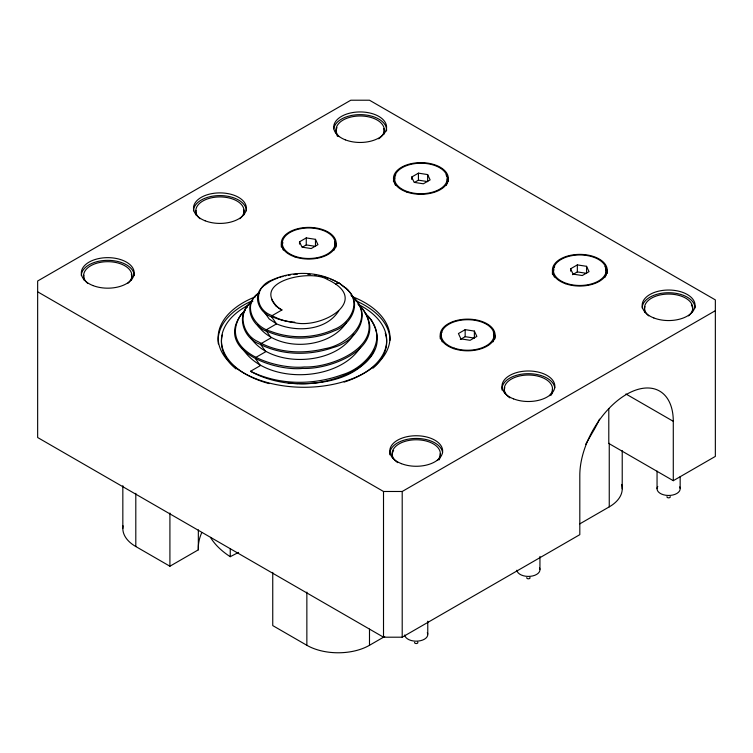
<?xml version="1.0" encoding="UTF-8"?>
<svg xmlns="http://www.w3.org/2000/svg" width="753" height="753" viewBox="0 0 753 753"><rect width="100%" height="100%" fill="white"/><g stroke="black" fill="none" stroke-linecap="round" stroke-linejoin="round"><path stroke-width="1.13" d="M122.833 485.666L122.833 528.455M427.77 634.073L427.77 621.206M539.939 569.315L539.948 556.439M680.157 488.358L680.157 476.658M373.902 350.296L374.25 349.279M338.775 310.82C326.237 330.821 296.588 332.384 276.539 323.875L271.635 316.9L272.125 315.629L281.942 309.963L275.899 306.085L272.322 300.936M353.816 333.974C335.593 366.137 271.165 368.358 250.645 337.749M346.126 322.773L346.408 322.124M373.516 351.303L372.603 353.298M360.838 346.7C338.681 382.769 264.35 384.905 242.184 347.858M345.825 323.423C327.79 349.731 277.113 351.933 258.053 325.889M372.086 354.286C355.124 379.898 320.298 384.99 291.853 383.371M585.608 444.43L594.164 429.615A66.095 38.158 -60 0 0 599.492 419.176M240.489 315.413C217.683 352.479 277.603 369.855 304.353 366.956C332.534 368.057 387.842 344.902 362.805 309.191M241.176 314.547C214.539 351.199 275.372 371.445 302.725 368.386C331.442 369.892 388.849 346.898 363.492 310.095M240.546 315.366L241.901 313.69M241.271 314.5L242.664 312.843M242.042 313.643L245.186 310.377M242.861 312.806L244.584 311.149M263.71 286.055C251.455 295.11 258.938 312.787 271.635 316.9M252.566 301.125C235.256 312.363 241.769 337.598 259.738 344.13C282.224 355.576 309.568 355.811 333.127 347.538C357.082 341.457 374.392 313.22 351.143 295.345M264.312 285.519L269.998 281.556M259.314 292.531C241.562 304.513 253.187 326.736 270.468 331.254C290.686 339.123 314.236 338.455 333.984 329.456C348.648 324.223 361.176 305.125 349.025 291.402M252.829 301.191C236.677 311.158 241.977 334.84 258.128 341.664C278.224 353.082 302.979 354.164 325.061 348.658C346.314 345.354 374.627 321.07 355.2 299.515M259.569 292.635C241.28 304.052 251.229 327.16 269.056 332.129C289.745 340.601 314.076 339.989 334.407 330.755C350.173 325.39 362.381 304.334 348.46 290.714M299.515 241.807L306.264 237.91L315.479 239.341L317.945 244.659L311.196 248.556L301.981 247.125L299.515 241.807L299.515 244.141M411.684 177.049L418.433 173.152L427.648 174.574L430.114 179.892L423.374 183.788L414.159 182.367L411.684 177.049L411.684 179.383M302.405 247.153L306.264 244.923L315.479 246.353L315.479 239.341M414.574 182.395L418.433 180.165L427.648 181.595L427.648 174.574M335.744 284.305L338.681 282.601L347.199 289.453M371.878 321.107C387.371 343.632 363.699 368.528 342.229 374.74C312.909 385.461 278.761 385.216 250.542 371.267L260.35 365.61L255.446 358.626L255.935 357.364L265.753 351.698L260.839 344.714L261.338 343.453L271.146 337.786L266.242 330.802L266.731 329.541L276.539 323.875L269.179 318.952L265 312.994M465.166 329.654L458.426 333.551L460.892 338.869L470.107 340.3L476.856 336.403L474.381 331.085L465.166 329.654L465.166 336.676L460.347 339.452M570.595 268.793L577.344 264.896L586.559 266.317L589.025 271.645L582.276 275.532L573.061 274.111L570.595 268.793L570.595 271.127M572.525 274.694L577.344 271.908L586.559 273.339L586.559 266.317M123.068 525.81A44.286 25.564 0 0 0 135.804 546.537L169.914 566.228L198.34 549.822A105.759 61.059 0 0 1 201.729 532.729M37.65 291.806L383.512 491.483L402.206 491.483L715.35 310.688M272.746 572.402L272.746 625.592L306.857 645.293A44.286 25.564 0 0 0 369.488 645.293L384.717 636.501M579.791 523.872L609.252 506.863A44.286 25.564 0 0 0 621.573 484.414M673.286 480.696L715.35 456.403L715.35 299.901L369.488 100.215L350.794 100.215L37.65 281.01L37.65 437.521L383.512 637.198L402.206 637.198L579.81 534.658L579.81 475.294A66.095 38.158 -60 0 1 626.552 394.346A66.095 38.158 -60 0 1 673.286 421.322L673.286 480.696L608.791 443.451L608.791 408.531M270.807 281.114L274.252 279.448M210.464 537.36A99.142 57.237 0 0 0 230.249 556.693L238.579 552.382M275.156 279.062L277.979 277.979M279.947 277.33L280.944 277.019M281.97 276.737L282.996 276.455M285.095 275.946L286.168 275.711M288.343 275.297L290.545 274.939M293.924 274.525L297.35 274.243M297.284 383.588C329.673 386.458 397.838 363.473 371.191 320.091M297.294 383.719L290.046 383.249M307.817 274.271L310.132 274.459M291.853 383.418L288.23 383.098L290.056 383.277M288.201 383.098L288.051 383.079A75.686 43.693 0 0 1 250.542 371.267M465.166 336.676L474.381 338.097L474.381 331.085M314.745 275.014L315.884 275.193M319.263 275.824L320.373 276.069M321.475 276.323L322.566 276.586M324.722 277.179L325.785 277.49M326.83 277.819L327.875 278.158M330.906 279.269L331.885 279.674M332.854 280.078L333.805 280.502M281.942 309.963L279.137 308.485M334.746 280.935L335.669 281.387M336.572 281.848L339.17 283.297C319.63 271.127 293.039 270.393 272.125 279.975C254.034 286.328 253.799 309.398 272.125 315.629A45.142 26.063 0 0 0 294.583 322.679C321.823 329.183 372.095 299.986 327.301 279.429C310.49 268.727 248.914 281.65 278.996 308.306M625.922 393.979L673.286 421.322M340.092 283.862L345.796 288.135M351.293 295.741L354.842 299.129M365.252 313.304L369.507 317.917M365.836 314.076L366.815 315.018M358.805 304.88L361.929 308.222M359.388 305.643L360.273 306.49M345.928 288.023L347.848 290.131M360.518 306.565L362.701 309.106M347.246 289.35L348.479 290.818M368.038 316.138L370.325 318.905M347.867 290.027L349.081 291.515M362.08 308.306L363.435 310.001M369.695 318.095L371.097 319.903M370.467 319.084L371.831 320.919M257.517 324.637L257.771 325.268M272.191 300.513L271.899 299.242M657.049 471.067L657.049 488.65M622.223 450.623L622.223 488.791M609.252 443.263L609.252 506.863M577.344 264.896L577.344 271.908M418.433 173.152L418.433 180.165M402.206 491.483L402.206 637.198M383.512 491.483L383.512 637.198M369.488 629.103L369.488 645.293M306.857 592.093L306.857 645.293M306.264 237.91L306.264 244.923M230.249 549.106L230.249 556.693M198.34 529.877L198.34 549.822M169.914 513.038L169.914 566.228M135.804 493.337L135.804 546.537M493.469 334.323A26.44 15.267 0 0 1 493.008 341.871M442.275 341.871A26.44 15.267 0 0 1 441.465 335.396M334.567 242.579A26.44 15.267 0 0 1 334.097 250.118M283.363 250.118A26.44 15.267 0 0 1 282.893 242.579M605.647 269.565A26.44 15.267 0 0 1 605.177 277.104M554.443 277.104A26.44 15.267 0 0 1 553.973 269.565M447.075 178.885A26.44 15.267 0 0 1 446.265 185.36M395.532 185.36A26.44 15.267 0 0 1 395.071 177.812M294.734 322.209A45.509 25.15 -2.4 0 1 272.106 316.599M385.254 333.09A82.623 47.703 0 0 1 373.017 368.17M235.981 368.932A82.623 47.703 0 0 1 222.295 335.029M245.638 308.165A82.623 47.703 0 0 1 247.408 307.177M357.939 304.212A82.623 47.703 0 0 1 344.149 382.082M269.132 383.606A82.623 47.703 0 0 1 250.175 304.212M440.204 453.767A24.124 13.931 0 0 1 438.999 459.923M392.652 458.285A24.124 13.931 0 0 1 393.621 450.454M397.706 462.634A24.124 13.931 0 0 1 398.619 444.185A24.124 13.931 0 0 1 430.434 442.444A24.124 13.931 0 0 1 437.324 460.469M427.327 632.624A11.568 6.683 0 0 1 418.282 641.076A11.568 6.683 0 0 1 404.69 634.977M417.68 642.14A1.657 0.951 0 0 1 416.4 643.542A1.657 0.951 0 0 1 414.639 642.328M552.373 389A24.124 13.931 0 0 1 551.168 395.165M504.821 393.527A24.124 13.931 0 0 1 504.821 387.607M509.875 397.866A24.124 13.931 0 0 1 510.788 379.427A24.124 13.931 0 0 1 542.602 377.686A24.124 13.931 0 0 1 549.492 395.702M539.496 567.856A11.568 6.683 0 0 1 530.451 576.309A11.568 6.683 0 0 1 516.859 570.219M529.848 577.382A1.657 0.951 0 0 1 528.578 578.784A1.657 0.951 0 0 1 526.808 577.57M691.386 305.012A24.124 13.931 0 0 1 692.318 312.203M645.039 312.57A24.124 13.931 0 0 1 645.039 306.65M648.738 315.884A24.124 13.931 0 0 1 652.625 297.557A24.124 13.931 0 0 1 684.599 297.557A24.124 13.931 0 0 1 688.487 315.884M679.714 486.909A11.568 6.683 0 0 1 668.203 495.465A11.568 6.683 0 0 1 657.774 486.457M670.161 496.547A1.657 0.951 0 0 1 668.673 497.837A1.657 0.951 0 0 1 667.026 496.613M131.333 274.271A24.124 13.931 0 0 1 131.333 280.191M84.185 280.191A24.124 13.931 0 0 1 83.875 275.25M87.875 283.505A24.124 13.931 0 0 1 91.772 265.178A24.124 13.931 0 0 1 123.746 265.178A24.124 13.931 0 0 1 127.633 283.505M383.719 128.556A24.124 13.931 0 0 1 383.719 134.476M337.542 136.387A24.124 13.931 0 0 1 336.996 135.446M336.262 133.497A24.124 13.931 0 0 1 336.996 127.596M339.048 136.66A24.124 13.931 0 0 1 345.938 118.645A24.124 13.931 0 0 1 377.752 120.376A24.124 13.931 0 0 1 378.665 138.825M243.501 209.513A24.124 13.931 0 0 1 243.501 215.433M196.354 215.433A24.124 13.931 0 0 1 196.044 210.492M200.053 218.747A24.124 13.931 0 0 1 203.941 200.42A24.124 13.931 0 0 1 235.915 200.42A24.124 13.931 0 0 1 239.802 218.747M218.351 343.914A85.927 49.613 0 0 1 252.566 300.663M355.548 300.663A85.927 49.613 0 0 1 389.979 340.375M352.555 296.72A85.927 49.613 0 0 1 368.452 370.514A85.927 49.613 0 0 1 239.652 370.514A85.927 49.613 0 0 1 255.559 296.72M493.337 332.139A27.428 15.841 0 0 1 495.003 338.803M440.279 338.803A27.428 15.841 0 0 1 441.936 332.139M335.047 241.468A27.428 15.841 0 0 1 336.092 247.059M281.368 247.059A27.428 15.841 0 0 1 282.413 241.468M393.49 181.765A27.428 15.841 0 0 1 395.758 174.837M446.03 174.818A27.428 15.841 0 0 1 448.317 181.661M552.551 274.685A27.428 15.841 0 0 1 554.669 266.581M604.941 266.562A27.428 15.841 0 0 1 607.229 273.405M81.315 275.617A26.44 15.267 0 0 1 107.754 260.35A26.44 15.267 0 0 1 134.194 275.617M193.493 210.849A26.44 15.267 0 0 1 219.932 195.582A26.44 15.267 0 0 1 246.363 210.849M333.767 128.81A26.44 15.267 0 0 1 362.024 114.672A26.44 15.267 0 0 1 386.515 130.984M642.177 307.996A26.44 15.267 0 0 1 668.608 292.729A26.44 15.267 0 0 1 695.047 307.996M502.025 390.035A26.44 15.267 0 0 1 526.516 373.723A26.44 15.267 0 0 1 554.773 387.851M389.856 454.793A26.44 15.267 0 0 1 414.338 438.481A26.44 15.267 0 0 1 442.595 452.619M454.417 348.197A26.44 15.267 0 0 0 494.081 334.972A26.44 15.267 0 0 0 454.417 321.757A26.44 15.267 0 0 0 454.417 348.197M295.515 256.453A26.44 15.267 0 0 0 335.17 243.228A26.44 15.267 0 0 0 295.515 230.013A26.44 15.267 0 0 0 295.515 256.453M566.595 283.439A26.44 15.267 0 0 0 606.25 270.214A26.44 15.267 0 0 0 566.595 256.999A26.44 15.267 0 0 0 566.595 283.439M407.684 191.686A26.44 15.267 0 0 0 447.338 178.47A26.44 15.267 0 0 0 407.684 165.255A26.44 15.267 0 0 0 407.684 191.686M453.927 348.695A27.428 15.841 0 0 0 495.069 334.972A27.428 15.841 0 0 0 453.927 321.258A27.428 15.841 0 0 0 453.927 348.695M295.016 256.942A27.428 15.841 0 0 0 336.158 243.228A27.428 15.841 0 0 0 295.016 229.514A27.428 15.841 0 0 0 295.016 256.942M406.46 191.93A27.428 15.841 0 0 0 448.317 178.96A27.428 15.841 0 0 0 407.928 164.512A27.428 15.841 0 0 0 406.46 191.93M565.362 283.674A27.428 15.841 0 0 0 607.229 270.704A27.428 15.841 0 0 0 566.84 256.265A27.428 15.841 0 0 0 565.362 283.674M92.939 285.556A26.44 15.267 0 0 0 134.128 274.007A26.44 15.267 0 0 0 96.205 259.183A26.44 15.267 0 0 0 92.939 285.556M205.108 220.789A26.44 15.267 0 0 0 246.297 209.24A26.44 15.267 0 0 0 208.374 194.425A26.44 15.267 0 0 0 205.108 220.789M345.326 139.842A26.44 15.267 0 0 0 386.515 128.292A26.44 15.267 0 0 0 348.592 113.468A26.44 15.267 0 0 0 345.326 139.842M653.792 317.935A26.44 15.267 0 0 0 694.981 306.386A26.44 15.267 0 0 0 657.058 291.562A26.44 15.267 0 0 0 653.792 317.935M513.584 398.883A26.44 15.267 0 0 0 554.773 387.334A26.44 15.267 0 0 0 516.85 372.519A26.44 15.267 0 0 0 513.584 398.883M401.405 463.65A26.44 15.267 0 0 0 442.595 452.092A26.44 15.267 0 0 0 404.672 437.277A26.44 15.267 0 0 0 401.405 463.65"/></g></svg>
